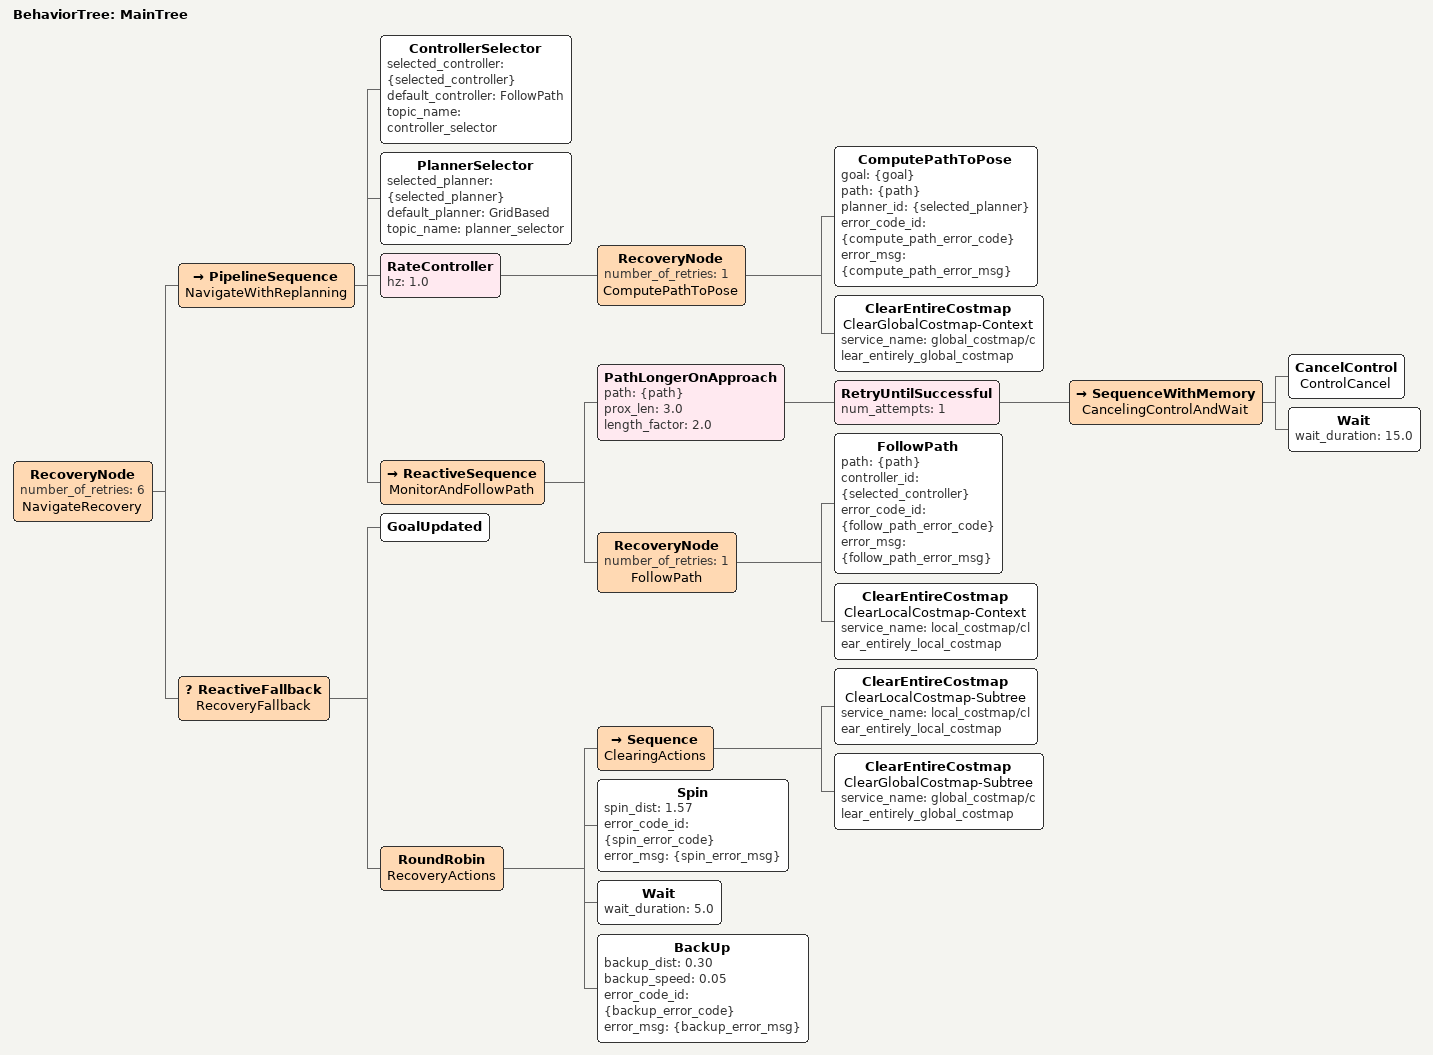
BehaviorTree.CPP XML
<root main_tree_to_execute="MainTree">
  <BehaviorTree ID="MainTree">
    <RecoveryNode number_of_retries="6" name="NavigateRecovery">
      <PipelineSequence name="NavigateWithReplanning">
        <ControllerSelector selected_controller="{selected_controller}" default_controller="FollowPath" topic_name="controller_selector"/>
        <PlannerSelector selected_planner="{selected_planner}" default_planner="GridBased" topic_name="planner_selector"/>
        <RateController hz="1.0">
          <RecoveryNode number_of_retries="1" name="ComputePathToPose">
            <ComputePathToPose goal="{goal}" path="{path}" planner_id="{selected_planner}" error_code_id="{compute_path_error_code}" error_msg="{compute_path_error_msg}"/>
            <ClearEntireCostmap name="ClearGlobalCostmap-Context" service_name="global_costmap/clear_entirely_global_costmap"/>
          </RecoveryNode>
        </RateController>
        <ReactiveSequence name="MonitorAndFollowPath">
          <PathLongerOnApproach path="{path}" prox_len="3.0" length_factor="2.0">
            <RetryUntilSuccessful num_attempts="1">
              <SequenceWithMemory name="CancelingControlAndWait">
                <CancelControl name="ControlCancel"/>
                <Wait wait_duration="15.0"/>
              </SequenceWithMemory>
            </RetryUntilSuccessful>
          </PathLongerOnApproach>
          <RecoveryNode number_of_retries="1" name="FollowPath">
            <FollowPath path="{path}" controller_id="{selected_controller}" error_code_id="{follow_path_error_code}" error_msg="{follow_path_error_msg}"/>
            <ClearEntireCostmap name="ClearLocalCostmap-Context" service_name="local_costmap/clear_entirely_local_costmap"/>
          </RecoveryNode>
        </ReactiveSequence>
      </PipelineSequence>
      <ReactiveFallback name="RecoveryFallback">
        <GoalUpdated/>
        <RoundRobin name="RecoveryActions">
          <Sequence name="ClearingActions">
            <ClearEntireCostmap name="ClearLocalCostmap-Subtree" service_name="local_costmap/clear_entirely_local_costmap"/>
            <ClearEntireCostmap name="ClearGlobalCostmap-Subtree" service_name="global_costmap/clear_entirely_global_costmap"/>
          </Sequence>
          <Spin spin_dist="1.57" error_code_id="{spin_error_code}" error_msg="{spin_error_msg}"/>
          <Wait wait_duration="5.0"/>
          <BackUp backup_dist="0.30" backup_speed="0.05" error_code_id="{backup_error_code}" error_msg="{backup_error_msg}"/>
        </RoundRobin>
      </ReactiveFallback>
    </RecoveryNode>
  </BehaviorTree>
</root>
